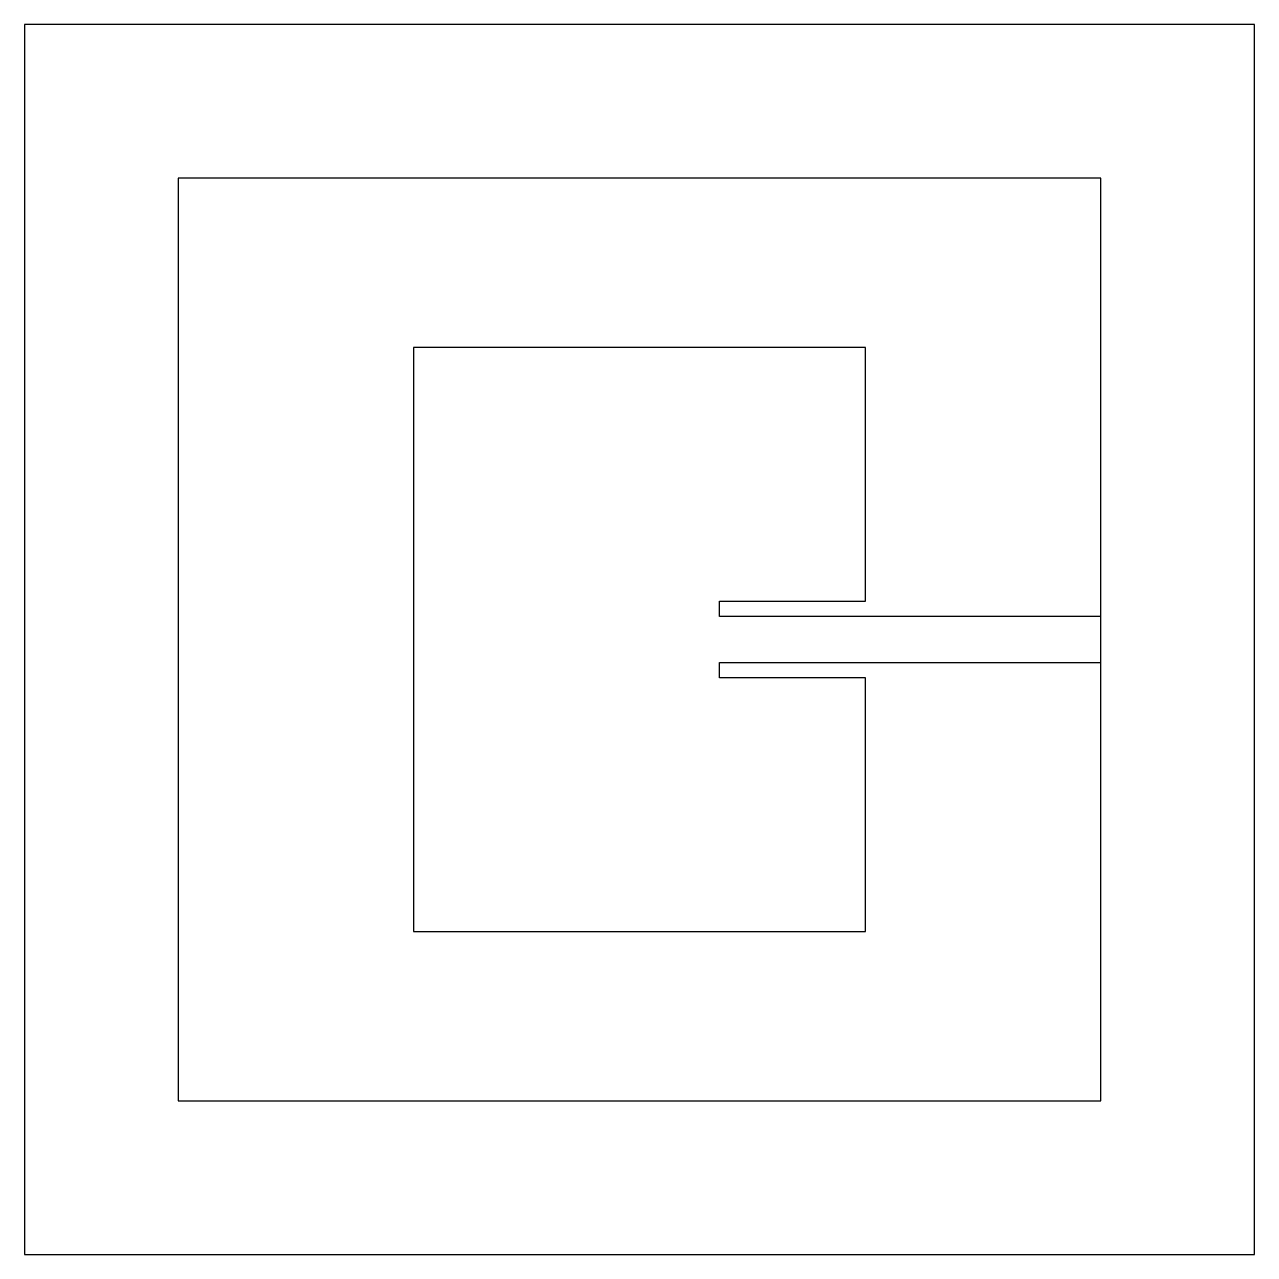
# Model space of a CAD drawing. Extents: x -40 to 40, y -40 to 40.
import ezdxf

# ---------------------------------------------------------------- set-up
doc = ezdxf.new("R2010")
doc.units = 0
doc.layers.add('DENEME_1', color=10, linetype='CONTINUOUS')
doc.layers.add('LAYER_1', color=90, linetype='CONTINUOUS')

msp = doc.modelspace()

# ---------------------------------------------------------------- linework, layer by layer
at = {"layer": 'DENEME_1'}
for points in [[(40, -40), (40, 40), (-40, 40), (-40, -40), (40, -40)], [(-30, -30), (30, -30), (30, 30), (-30, 30), (-30, -30)], [(30, 30), (-30, 30), (-30, -30), (30, -30), (30, 30)]]:
    msp.add_lwpolyline(points, close=True, dxfattribs=at)
at = {"layer": 'LAYER_1'}
msp.add_lwpolyline([(5.2, -2.5), (5.2, -1.5), (30, -1.5), (30, 1.5), (5.2, 1.5), (5.2, 2.5), (14.7, 2.5), (14.7, 19), (-14.7, 19), (-14.7, -19), (14.7, -19), (14.7, -2.5), (5.2, -2.5)], close=True, dxfattribs=at)

doc.saveas('drawing.dxf')
